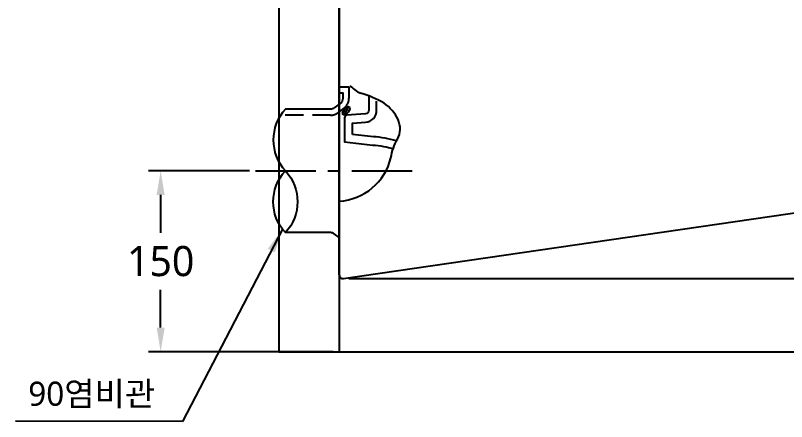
# Model space of a CAD drawing. Extents: x 2734 to 5638, y -143 to 2294.
# Drawn here: x 2734 to 3373, y -143 to 194 of the extents above; entities that cross this region are included whole.
import ezdxf

# ---------------------------------------------------------------- set-up
doc = ezdxf.new("R2010")
doc.units = 0
doc.header["$LTSCALE"] = 20
doc.header["$MEASUREMENT"] = 0
doc.linetypes.add('CENTER', pattern=[2, 1.25, -0.25, 0.25, -0.25])
doc.linetypes.add('HIDDEN', pattern=[0.375, 0.25, -0.125])
doc.layers.get('0').update_dxf_attribs({"linetype": 'CONTINUOUS'})
doc.layers.get('DEFPOINTS').update_dxf_attribs({"linetype": 'CONTINUOUS'})
for name, color, linetype in [('2', 2, 'CONTINUOUS'), ('3', 3, 'CONTINUOUS'), ('6', 6, 'CONTINUOUS'), ('CENTER', 2, 'CENTER')]:
    doc.layers.add(name, color=color, linetype=linetype)
doc.styles.add('ROMANS', font='NanumGothic.ttf')
doc.styles.get("Standard").update_dxf_attribs({"font": 'NanumGothic.ttf'})
doc.dimstyles.get("Standard").update_dxf_attribs({"dimtxt": 2.5, "dimasz": 2, "dimexe": 2, "dimexo": 1, "dimgap": 1.5, "dimtad": 1, "dimdec": 0, "dimlfac": 10, "dimrnd": 0.5, "dimzin": 0, "dimdsep": 46, "dimtxsty": 'Standard', "dimcen": 0, "dimclrt": 2, "dimadec": 0, "dimazin": 0, "dimtfac": 1, "dimtdec": 0, "dimtmove": 0, "dimatfit": 3, "dimfxl": 0, "dimtolj": 1, "dimtzin": 0, "dimarcsym": 0})

# ---------------------------------------------------------------- blocks, each defined once
blk = doc.blocks.new('*D23')
at = {"layer": '3', "color": 3, "lineweight": -2}
for p, q in [((2927.94, 64.55), (2844.41, 64.55)), ((2854.41, 44.55), (2854.41, 13.12)), ((2854.41, -65.45), (2854.41, -34.02)), ((2997.46, -85.45), (2844.41, -85.45))]:
    blk.add_line(p, q, dxfattribs=at)
at = {"layer": '3', "color": 3}
for points in [[(2851.08, 44.55), (2857.74, 44.55), (2854.41, 64.55)], [(2851.08, -65.45), (2857.74, -65.45), (2854.41, -85.45)]]:
    blk.add_solid(points, dxfattribs=at)
at = {"layer": 'DEFPOINTS', "color": 0}
for p in [(2932.94, 64.55), (2854.41, -85.45), (3002.46, -85.45)]:
    blk.add_point(p, dxfattribs=at)
at = {"layer": '3', "color": 2, "insert": (2854.41, -10.45), "char_height": 25, "attachment_point": 5}
blk.add_mtext('\\A1;150', dxfattribs=at)
blk = doc.blocks.new('*D43')
at = {"layer": '3', "color": 3, "lineweight": -2}
for p, q in [((3636.11, 319.55), (3672.53, 319.55)), ((3662.53, 299.55), (3662.53, 171.02)), ((3662.53, -4.76), (3662.53, 123.77)), ((3010.46, -24.76), (3672.53, -24.76))]:
    blk.add_line(p, q, dxfattribs=at)
at = {"layer": '3', "color": 3}
for points in [[(3659.2, 299.55), (3665.86, 299.55), (3662.53, 319.55)], [(3659.2, -4.76), (3665.86, -4.76), (3662.53, -24.76)]]:
    blk.add_solid(points, dxfattribs=at)
at = {"layer": 'DEFPOINTS', "color": 0}
for p in [(3631.11, 319.55), (3005.46, -24.76), (3662.53, -24.76)]:
    blk.add_point(p, dxfattribs=at)
at = {"layer": '3', "color": 2, "insert": (3662.53, 147.39), "char_height": 25, "attachment_point": 5}
blk.add_mtext('\\A1;345', dxfattribs=at)

msp = doc.modelspace()

# ---------------------------------------------------------------- hatches: boundary and pattern name
at = {"linetype": 'Continuous', "ltscale": 10}
h = msp.add_hatch(dxfattribs=at)
h.set_pattern_fill('ANSI31', scale=15, angle=14.93771304, style=0)
h.set_pattern_definition([(59.937713, (-16209.6693, -3366.2167), (-1.6227775, 0.9392647), [])])
edge = h.paths.add_edge_path()
edge.add_ellipse((3008.18696, 114.4466), major_axis=(-2.42152, -3.31149), ratio=0.508009582, start_angle=0, end_angle=360)

# ---------------------------------------------------------------- linework, layer by layer
at = {"color": 2, "ltscale": 10}
for p, q in [((3002.45539, 359.54932), (3002.45539, 119.86485)), ((3002.45539, 39.42564), (3002.45539, -35.45068))]:
    msp.add_line(p, q, dxfattribs=at)
at = {"color": 7, "ltscale": 10}
msp.add_line((3002.45539, 39.42564), (3002.45539, 113.65585), dxfattribs=at)
at = {"color": 7, "linetype": 'Continuous'}
for points in [[(3002.45539, 129.16885), (3005.40361, 129.16885), (3005.40361, 124.56554, -0.239689505), (3003.34116, 120.51039), (2998.19866, 116.76257, -0.158761769), (2995.24329, 115.7999), (2957.78578, 115.7999, 0.39162965), (2957.78578, 64.54932, -0.39162965), (2957.78578, 13.29874, -0.39162965), (2957.78578, 64.54932)], [(3002.45539, 9.23379), (2998.19866, 12.33608, 0.158761769), (2995.24329, 13.29874), (2957.78578, 13.29874)]]:
    msp.add_lwpolyline(points, format="xyb", dxfattribs=at)
at = {"color": 7, "linetype": 'HIDDEN', "ltscale": 3}
msp.add_lwpolyline([(3002.45539, 134.18666), (3010.42142, 134.18666), (3010.42142, 124.56554, -0.239689505), (3006.29653, 116.45525), (3001.15403, 112.70742, -0.158761769), (2995.24329, 110.78209), (2953.87424, 110.78209)], format="xyb", dxfattribs=at)
at = {"color": 7}
for points in [[(3002.45539, 39.42564, 0.328280742), (3045.2821, 75.38195, -0.084658141), (3050.68643, 90.88053, 0.242298056), (3051.15637, 107.08358, 0.128371921), (3039.6428, 120.70354, 0.054139485), (3020.16478, 129.15731, -0.000912305)], [(3026.85806, 126.44066), (3026.85806, 114.83275, -0.392453762), (3024.08243, 111.84115), (3008.70848, 110.6881, 0.392453762), (3006.85806, 108.69371), (3006.85806, 88.54932), (3030.39129, 85.97218, -0.042178904), (3047.60424, 82.99208, 0.300383346)], [(3013.45539, 94.8246), (3013.45539, 104.05466), (3024.20329, 104.86075, 0.392453762), (3033.45539, 114.83275), (3033.45539, 122.50673, 0.092976611)], [(3049.93239, 89.45985, 0.04484011), (3030.75065, 92.93058), (3013.45539, 94.8246)]]:
    msp.add_lwpolyline(points, format="xyb", dxfattribs=at)
msp.add_arc((3026.57129, 146.88744), 18.85208, 217.27487322, 250.13347241, dxfattribs=at)
msp.add_ellipse((3008.18696, 114.4466), major_axis=(-2.42152, -3.31149), ratio=0.508009582, dxfattribs=at)
at = {"layer": '3'}
for p, q in [((3002.45539, 1094.54932), (3002.45539, -85.45068)), ((2952.45539, 223.7225), (2952.45539, -85.45068)), ((2952.45539, -85.45068), (3002.45539, -85.45068))]:
    msp.add_line(p, q, dxfattribs=at)
at = {"layer": '3', "color": 7}
for p, q in [((3002.45539, -21.76156), (3002.45539, 260.22146)), ((3002.45539, -21.76156), (3002.45539, 260.22146)), ((3006.01002, -24.70984), (3517.45539, 49.62146))]:
    msp.add_line(p, q, dxfattribs=at)
msp.add_arc((3005.45539, -21.76156), 3, 180, 280.6539026, dxfattribs=at)
at = {"layer": '6'}
msp.add_lwpolyline([(4002.45539, 2038.54932), (3002.45539, 2038.54932), (3002.45539, -85.45068), (4884.80929, -85.45068), (4884.80929, 939.54932)], dxfattribs=at)
at = {"layer": 'CENTER', "color": 1, "linetype": 'CENTER', "ltscale": 2}
msp.add_line((2932.94062, 64.54932), (3063.94112, 64.54932), dxfattribs=at)

# ---------------------------------------------------------------- texts
at = {"layer": '2', "insert": (2744.6834, -121.40647), "char_height": 20, "attachment_point": 4, "style": 'ROMANS'}
msp.add_mtext('90염비관', dxfattribs=at)

# ---------------------------------------------------------------- dimensions: what is measured, and where the dimension line sits
at = {"layer": '3'}
dim = msp.add_linear_dim(base=(3662.53005, -24.76156), p1=(3631.11103, 319.54932), p2=(3005.45539, -24.76156), angle=90, text='345', dimstyle='Standard', override={"dimtxt": 25, "dimasz": 20, "dimexe": 10, "dimexo": 5, "dimgap": 10, "dimtih": 1, "dimtoh": 1, "dimdec": 4, "dimlfac": 1, "dimzin": 8, "dimclrd": 3, "dimclre": 3, "dimtdec": 4, "dimarcsym": 1}, dxfattribs=at)
dim.commit()
dim.dimension.update_dxf_attribs({"geometry": '*D43', "text_midpoint": (3662.53005, 147.39388)})
dim = msp.add_linear_dim(base=(2854.40851, -85.45068), p1=(2932.94062, 64.54932), p2=(3002.45539, -85.45068), angle=90, dimstyle='Standard', override={"dimtxt": 25, "dimasz": 20, "dimexe": 10, "dimexo": 5, "dimgap": 10, "dimtih": 1, "dimtoh": 1, "dimdec": 4, "dimlfac": 1, "dimzin": 8, "dimclrd": 3, "dimclre": 3, "dimtdec": 4, "dimarcsym": 1}, dxfattribs=at)
dim.commit()
dim.dimension.update_dxf_attribs({"geometry": '*D23', "text_midpoint": (2854.40851, -10.45068)})

# ---------------------------------------------------------------- leaders
msp.add_leader([(2955.38272, 16.16973), (2872.43189, -143.46114), (2734.02566, -143.18866)], dimstyle='Standard', override={"dimtxt": 25, "dimasz": 20, "dimexe": 10, "dimexo": 5, "dimgap": 10, "dimtad": 0, "dimdec": 4, "dimlfac": 1, "dimzin": 8, "dimclrd": 3, "dimclre": 3, "dimtdec": 4, "dimarcsym": 1}, dxfattribs=at)

doc.saveas('drawing.dxf')
